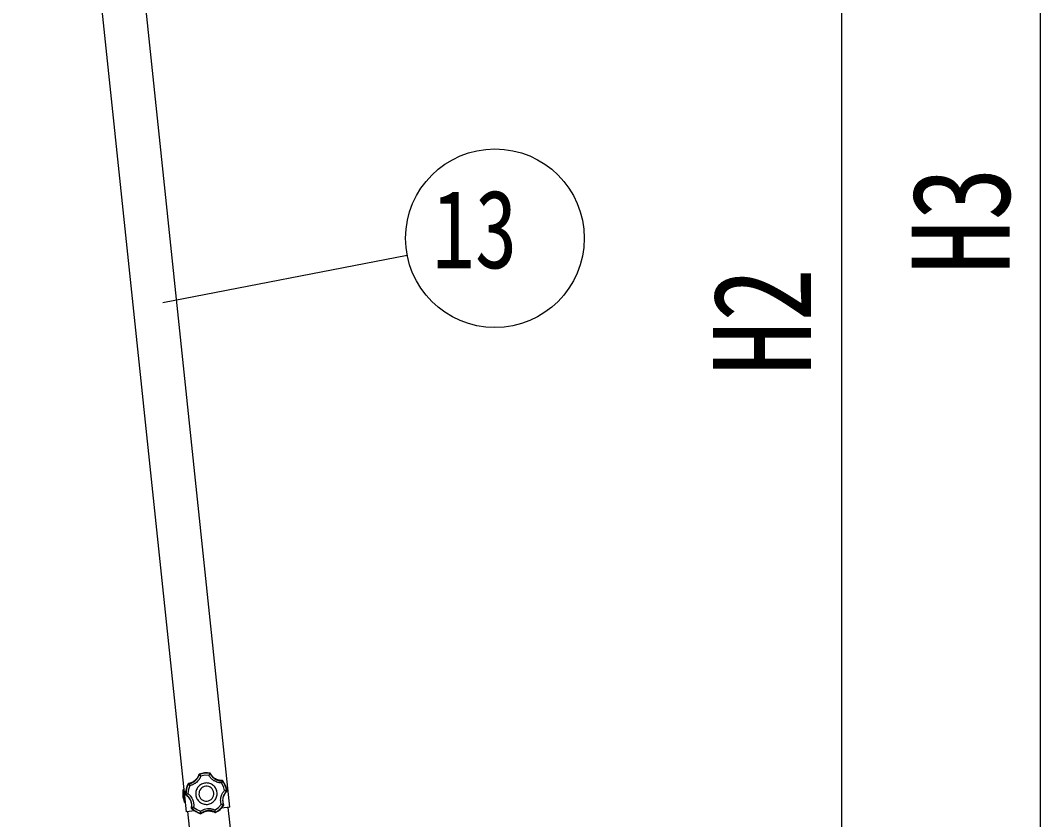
# Model space of a CAD drawing. Units: millimetres, scale not verified. Extents: x -12615 to 12615, y -8910 to 8910.
# Drawn here: x -8450 to -7422, y -3720 to -2915 of the extents above; entities that cross this region are included whole.
import ezdxf
from ezdxf.enums import TextEntityAlignment as Align

# ---------------------------------------------------------------- set-up
doc = ezdxf.new("R2010")
doc.units = ezdxf.units.MM
doc.header["$LTSCALE"] = 40
for name, color, linetype in [('0-4_YKK_13', 4, 'Continuous'), ('0-5_YKK_A1', 4, 'Continuous'), ('0-6_YKK_D', 6, 'Continuous')]:
    doc.layers.add(name, color=color, linetype=linetype)
doc.styles.add('ＭＳ ゴシック', font='')
doc.styles.get('ＭＳ ゴシック').set_extended_font_data('MS Gothic')

msp = doc.modelspace()

# ---------------------------------------------------------------- linework, layer by layer
at = {"layer": '0-4_YKK_13'}
for p, q in [((-8269.77, -3674.52), (-8270.08, -3674.86)), ((-8269.77, -3674.52), (-8270.08, -3674.86)), ((-8269.84, -3675.16), (-8270.08, -3674.86)), ((-8269.53, -3674.83), (-8269.84, -3675.16)), ((-8269.53, -3674.83), (-8269.84, -3675.16)), ((-8269.77, -3674.52), (-8269.53, -3674.83)), ((-8258.88, -3673.89), (-8258.7, -3673.55)), ((-8258.51, -3674.17), (-8258.88, -3673.89)), ((-8258.51, -3674.17), (-8258.88, -3673.9)), ((-8258.34, -3673.83), (-8258.7, -3673.55)), ((-8258.34, -3673.83), (-8258.7, -3673.55)), ((-8258.34, -3673.83), (-8258.51, -3674.17)), ((-8285.76, -3689.72), (-8285.05, -3689.66)), ((-8285.76, -3689.72), (-8285.2, -3696.2)), ((-8285.05, -3689.66), (-8283.92, -3702.61)), ((-8280.57, -3683.98), (-8280.95, -3684.24)), ((-8280.57, -3683.98), (-8280.95, -3684.24)), ((-8280.68, -3684.52), (-8280.95, -3684.24)), ((-8280.3, -3684.26), (-8280.68, -3684.52)), ((-8280.3, -3684.26), (-8280.68, -3684.52)), ((-8280.57, -3683.98), (-8280.3, -3684.26)), ((-8246.63, -3681.31), (-8246.41, -3680.99)), ((-8246.22, -3681.5), (-8246.63, -3681.31)), ((-8246.22, -3681.5), (-8246.63, -3681.31)), ((-8246, -3681.18), (-8246.41, -3680.99)), ((-8246, -3681.18), (-8246.41, -3680.99)), ((-8246, -3681.18), (-8246.22, -3681.5)), ((-8284.63, -3702.67), (-8285.2, -3696.2)), ((-8283.45, -3695.07), (-8283.09, -3694.94)), ((-8283.45, -3695.07), (-8283.22, -3695.47)), ((-8283.45, -3695.07), (-8283.23, -3695.47)), ((-8282.86, -3695.34), (-8283.22, -3695.47)), ((-8283.09, -3694.94), (-8282.86, -3695.34)), ((-8283.08, -3694.94), (-8282.86, -3695.34)), ((-8242.19, -3691.78), (-8242.04, -3691.35)), ((-8242.19, -3691.78), (-8242.04, -3691.35)), ((-8241.81, -3691.84), (-8242.19, -3691.78)), ((-8242.04, -3691.35), (-8241.66, -3691.41)), ((-8241.81, -3691.84), (-8241.66, -3691.41)), ((-8241.81, -3691.84), (-8241.66, -3691.41)), ((-8284.63, -3702.67), (-8283.92, -3702.61)), ((-8277.79, -3708.27), (-8277.44, -3708.1)), ((-8277.79, -3708.27), (-8277.66, -3708.71)), ((-8277.79, -3708.27), (-8277.66, -3708.71)), ((-8277.31, -3708.54), (-8277.66, -3708.71)), ((-8277.44, -3708.1), (-8277.31, -3708.54)), ((-8277.44, -3708.1), (-8277.31, -3708.54)), ((-8245.36, -3705.74), (-8245.31, -3705.28)), ((-8245.36, -3705.74), (-8245.31, -3705.29)), ((-8244.99, -3705.85), (-8245.36, -3705.74)), ((-8245.31, -3705.29), (-8244.94, -3705.4)), ((-8244.99, -3705.85), (-8244.94, -3705.4)), ((-8244.99, -3705.85), (-8244.94, -3705.4)), ((-8268.15, -3714.04), (-8267.7, -3713.95)), ((-8268.15, -3714.04), (-8267.7, -3713.95)), ((-8268.14, -3714.43), (-8268.15, -3714.04)), ((-8268.14, -3714.43), (-8267.69, -3714.34)), ((-8268.14, -3714.43), (-8267.69, -3714.34)), ((-8267.7, -3713.95), (-8267.69, -3714.34)), ((-8253.89, -3712.74), (-8253.43, -3712.75)), ((-8253.83, -3713.13), (-8253.89, -3712.75)), ((-8253.89, -3712.75), (-8253.43, -3712.76)), ((-8253.83, -3713.13), (-8253.37, -3713.14)), ((-8253.83, -3713.13), (-8253.37, -3713.14)), ((-8253.43, -3712.76), (-8253.37, -3713.14))]:
    msp.add_line(p, q, dxfattribs=at)
for points in [[(-8270.08, -3674.86), (-8270.27, -3675.5), (-8270.5, -3676.13), (-8270.73, -3676.67), (-8270.87, -3676.98), (-8271.02, -3677.28), (-8271.17, -3677.57), (-8271.34, -3677.87), (-8271.51, -3678.16), (-8272.13, -3679.05), (-8272.98, -3680.08), (-8273.94, -3681.01), (-8275, -3681.83), (-8276.13, -3682.53), (-8277.1, -3683.02), (-8277.41, -3683.15), (-8277.72, -3683.27), (-8278.04, -3683.39), (-8278.36, -3683.49), (-8278.68, -3683.59), (-8279.25, -3683.74), (-8279.91, -3683.88), (-8280.57, -3683.98)], [(-8280.3, -3684.26), (-8279.65, -3684.15), (-8279, -3684.02), (-8278.42, -3683.87), (-8278.11, -3683.77), (-8277.79, -3683.66), (-8277.48, -3683.55), (-8277.17, -3683.43), (-8276.87, -3683.3), (-8276.37, -3683.07), (-8275.79, -3682.76), (-8275.23, -3682.43), (-8274.93, -3682.23), (-8274.65, -3682.04), (-8274.39, -3681.85), (-8274.12, -3681.64), (-8273.87, -3681.43), (-8273.37, -3680.99), (-8272.46, -3680.05), (-8271.65, -3679.01), (-8271.13, -3678.2), (-8270.81, -3677.62), (-8270.52, -3677.03), (-8270.26, -3676.42), (-8270.03, -3675.8), (-8269.84, -3675.16)], [(-8269.84, -3675.16), (-8269.8, -3675.19), (-8269.73, -3675.25), (-8269.61, -3675.33), (-8269.46, -3675.44), (-8269.29, -3675.57), (-8269.09, -3675.73), (-8268.87, -3675.89), (-8268.63, -3676.08), (-8268.39, -3676.27), (-8268.15, -3676.47), (-8268.39, -3677.13), (-8268.65, -3677.77), (-8268.92, -3678.33), (-8269.08, -3678.63), (-8269.24, -3678.94), (-8269.42, -3679.24), (-8269.6, -3679.54), (-8269.79, -3679.83), (-8270.39, -3680.68), (-8271.28, -3681.73), (-8272.27, -3682.7), (-8272.62, -3683), (-8272.89, -3683.22), (-8273.17, -3683.44), (-8273.45, -3683.64), (-8273.73, -3683.84), (-8274.12, -3684.09), (-8274.71, -3684.45), (-8275.31, -3684.78), (-8275.93, -3685.08), (-8276.57, -3685.34), (-8277.22, -3685.58), (-8277.89, -3685.79), (-8278.56, -3685.97), (-8279.24, -3686.12)], [(-8258.7, -3673.55), (-8261.5, -3673.23), (-8264.3, -3673.29), (-8267.07, -3673.72), (-8269.77, -3674.52)], [(-8258.7, -3673.55), (-8261.5, -3673.23), (-8264.3, -3673.29), (-8267.07, -3673.72), (-8269.77, -3674.52)], [(-8258.88, -3673.9), (-8261.57, -3673.6), (-8264.27, -3673.66), (-8266.93, -3674.07), (-8269.53, -3674.83)], [(-8269.53, -3674.83), (-8269.5, -3674.86), (-8269.44, -3674.93), (-8269.34, -3675.04), (-8269.22, -3675.18), (-8269.07, -3675.35), (-8268.91, -3675.54), (-8268.73, -3675.75), (-8268.54, -3675.98), (-8268.35, -3676.22), (-8268.15, -3676.47)], [(-8259.96, -3675.75), (-8264.09, -3675.65), (-8268.15, -3676.47)], [(-8258.88, -3673.9), (-8258.9, -3673.93), (-8258.95, -3674.01), (-8259.03, -3674.14), (-8259.12, -3674.3), (-8259.24, -3674.49), (-8259.37, -3674.71), (-8259.5, -3674.95), (-8259.65, -3675.21), (-8259.8, -3675.48), (-8259.96, -3675.75)], [(-8258.51, -3674.17), (-8258.54, -3674.2), (-8258.61, -3674.27), (-8258.71, -3674.38), (-8258.84, -3674.51), (-8258.99, -3674.67), (-8259.16, -3674.86), (-8259.35, -3675.06), (-8259.54, -3675.28), (-8259.75, -3675.51), (-8259.96, -3675.75)], [(-8246.63, -3681.31), (-8246.65, -3681.35), (-8246.67, -3681.44), (-8246.72, -3681.58), (-8246.78, -3681.76), (-8246.85, -3681.97), (-8246.93, -3682.2), (-8247.03, -3682.46), (-8247.13, -3682.74), (-8247.24, -3683.03), (-8247.35, -3683.33), (-8248.06, -3683.3), (-8248.76, -3683.24), (-8249.45, -3683.15), (-8250.15, -3683.03), (-8250.83, -3682.87), (-8251.84, -3682.57), (-8253.13, -3682.06), (-8254.37, -3681.43), (-8254.9, -3681.12), (-8255.2, -3680.93), (-8255.49, -3680.73), (-8255.77, -3680.53), (-8256.05, -3680.32), (-8256.4, -3680.05), (-8256.92, -3679.59), (-8257.43, -3679.11), (-8257.91, -3678.61), (-8258.37, -3678.08), (-8258.81, -3677.53), (-8259.22, -3676.96), (-8259.6, -3676.36), (-8259.96, -3675.75)], [(-8258.51, -3674.17), (-8258.21, -3674.77), (-8257.88, -3675.34), (-8257.52, -3675.9), (-8257.13, -3676.43), (-8256.71, -3676.95), (-8256.27, -3677.44), (-8255.8, -3677.9), (-8255.31, -3678.34), (-8254.97, -3678.62), (-8254.71, -3678.82), (-8254.45, -3679.02), (-8254.17, -3679.2), (-8253.89, -3679.39), (-8253.52, -3679.61), (-8252.35, -3680.22), (-8251.13, -3680.69), (-8250.18, -3680.97), (-8249.85, -3681.04), (-8249.53, -3681.11), (-8249.2, -3681.16), (-8248.87, -3681.21), (-8248.54, -3681.25), (-8247.96, -3681.3), (-8247.3, -3681.32), (-8246.63, -3681.31)], [(-8246.41, -3680.99), (-8247.09, -3681.01), (-8247.76, -3680.99), (-8248.34, -3680.94), (-8248.67, -3680.9), (-8249.01, -3680.85), (-8249.34, -3680.79), (-8249.67, -3680.72), (-8249.99, -3680.65), (-8251.04, -3680.34), (-8252.27, -3679.85), (-8253.46, -3679.22), (-8254.57, -3678.47), (-8255.58, -3677.61), (-8256.34, -3676.83), (-8256.56, -3676.58), (-8256.78, -3676.32), (-8256.99, -3676.05), (-8257.18, -3675.78), (-8257.38, -3675.51), (-8257.7, -3675.01), (-8258.03, -3674.43), (-8258.34, -3673.83)], [(-8280.95, -3684.24), (-8282.12, -3686.8), (-8282.93, -3689.49), (-8283.38, -3692.25), (-8283.45, -3695.07)], [(-8280.95, -3684.24), (-8282.12, -3686.8), (-8282.93, -3689.49), (-8283.38, -3692.25), (-8283.45, -3695.07)], [(-8280.68, -3684.52), (-8281.79, -3686.99), (-8282.57, -3689.57), (-8283, -3692.23), (-8283.08, -3694.94)], [(-8280.68, -3684.52), (-8280.67, -3684.53), (-8280.65, -3684.55), (-8280.63, -3684.58), (-8280.6, -3684.61), (-8280.56, -3684.66), (-8280.52, -3684.71), (-8280.47, -3684.76), (-8280.41, -3684.83), (-8280.35, -3684.9), (-8280.29, -3684.97), (-8280.21, -3685.07), (-8280.05, -3685.24), (-8279.88, -3685.44), (-8279.73, -3685.59), (-8279.64, -3685.69), (-8279.54, -3685.8), (-8279.44, -3685.91), (-8279.34, -3686.01), (-8279.24, -3686.12), (-8280.62, -3690.02), (-8281.09, -3694.13)], [(-8280.3, -3684.26), (-8280.3, -3684.27), (-8280.28, -3684.29), (-8280.27, -3684.32), (-8280.25, -3684.37), (-8280.22, -3684.42), (-8280.19, -3684.47), (-8280.15, -3684.54), (-8280.11, -3684.61), (-8280.07, -3684.7), (-8280.02, -3684.78), (-8279.96, -3684.89), (-8279.84, -3685.1), (-8279.72, -3685.32), (-8279.61, -3685.5), (-8279.54, -3685.62), (-8279.47, -3685.74), (-8279.4, -3685.87), (-8279.32, -3685.99), (-8279.24, -3686.12)], [(-8251.71, -3693.27), (-8251.86, -3692.17), (-8252.12, -3691.12), (-8252.48, -3690.11), (-8252.92, -3689.16), (-8253.46, -3688.26), (-8254.08, -3687.42), (-8254.77, -3686.64), (-8255.53, -3685.94), (-8256.35, -3685.31), (-8257.23, -3684.77), (-8258.17, -3684.3), (-8259.15, -3683.93), (-8260.17, -3683.66), (-8261.22, -3683.48), (-8262.3, -3683.41), (-8263.41, -3683.46), (-8264.5, -3683.61), (-8265.56, -3683.86), (-8266.56, -3684.22), (-8267.52, -3684.67), (-8268.42, -3685.2), (-8269.26, -3685.82), (-8270.04, -3686.51), (-8270.74, -3687.27), (-8271.37, -3688.1), (-8271.91, -3688.98), (-8272.37, -3689.91), (-8272.74, -3690.89), (-8273.02, -3691.91), (-8273.19, -3692.96), (-8273.26, -3694.05), (-8273.22, -3695.15), (-8273.07, -3696.25), (-8272.81, -3697.3), (-8272.46, -3698.31), (-8272.01, -3699.26), (-8271.48, -3700.16), (-8270.86, -3701), (-8270.17, -3701.78)], [(-8245.31, -3705.28), (-8245.35, -3705.29), (-8245.45, -3705.29), (-8245.59, -3705.28), (-8245.77, -3705.28), (-8246, -3705.28), (-8246.25, -3705.27), (-8246.52, -3705.27), (-8246.82, -3705.26), (-8247.13, -3705.24), (-8247.45, -3705.22), (-8247.64, -3704.55), (-8247.8, -3703.86), (-8247.93, -3703.17), (-8248.02, -3702.47), (-8248.08, -3701.77), (-8248.11, -3700.72), (-8248.03, -3699.34), (-8247.81, -3697.96), (-8247.68, -3697.36), (-8247.59, -3697.02), (-8247.49, -3696.68), (-8247.39, -3696.35), (-8247.27, -3696.02), (-8247.12, -3695.61), (-8246.85, -3694.96), (-8246.55, -3694.34), (-8246.22, -3693.72), (-8245.86, -3693.12), (-8245.47, -3692.53), (-8245.06, -3691.97), (-8244.61, -3691.42), (-8244.14, -3690.9)], [(-8246.22, -3681.5), (-8246.24, -3681.54), (-8246.29, -3681.63), (-8246.36, -3681.75), (-8246.46, -3681.91), (-8246.57, -3682.1), (-8246.7, -3682.31), (-8246.85, -3682.55), (-8247.01, -3682.8), (-8247.18, -3683.06), (-8247.35, -3683.33)], [(-8244.14, -3690.9), (-8245.32, -3686.93), (-8247.35, -3683.33)], [(-8242.04, -3691.35), (-8242.59, -3688.69), (-8243.48, -3686.15), (-8244.69, -3683.74), (-8246.22, -3681.5)], [(-8241.65, -3691.41), (-8242.22, -3688.65), (-8243.14, -3686), (-8244.4, -3683.5), (-8246, -3681.18)], [(-8241.66, -3691.41), (-8242.22, -3688.65), (-8243.14, -3686), (-8244.4, -3683.5), (-8246, -3681.18)], [(-8242.04, -3691.35), (-8242.08, -3691.33), (-8242.17, -3691.31), (-8242.31, -3691.28), (-8242.5, -3691.24), (-8242.71, -3691.19), (-8242.96, -3691.13), (-8243.23, -3691.08), (-8243.52, -3691.02), (-8243.83, -3690.96), (-8244.14, -3690.9)], [(-8242.19, -3691.78), (-8242.23, -3691.76), (-8242.31, -3691.72), (-8242.44, -3691.66), (-8242.61, -3691.58), (-8242.81, -3691.48), (-8243.04, -3691.38), (-8243.29, -3691.26), (-8243.56, -3691.14), (-8243.85, -3691.02), (-8244.14, -3690.9)], [(-8283.23, -3695.47), (-8282.67, -3695.85), (-8282.14, -3696.26), (-8281.7, -3696.64), (-8281.45, -3696.87), (-8281.21, -3697.11), (-8280.98, -3697.35), (-8280.75, -3697.6), (-8280.53, -3697.85), (-8279.87, -3698.71), (-8279.16, -3699.84), (-8278.57, -3701.04), (-8278.11, -3702.3), (-8277.79, -3703.59), (-8277.64, -3704.67), (-8277.61, -3705), (-8277.59, -3705.34), (-8277.57, -3705.68), (-8277.57, -3706.01), (-8277.58, -3706.35), (-8277.61, -3706.93), (-8277.68, -3707.6), (-8277.79, -3708.27)], [(-8283.08, -3694.94), (-8283.04, -3694.92), (-8282.96, -3694.88), (-8282.82, -3694.82), (-8282.65, -3694.75), (-8282.45, -3694.66), (-8282.21, -3694.57), (-8281.96, -3694.46), (-8281.68, -3694.35), (-8281.39, -3694.24), (-8281.09, -3694.13)], [(-8282.86, -3695.34), (-8282.82, -3695.31), (-8282.75, -3695.25), (-8282.63, -3695.17), (-8282.48, -3695.06), (-8282.3, -3694.94), (-8282.09, -3694.79), (-8281.87, -3694.64), (-8281.62, -3694.47), (-8281.36, -3694.3), (-8281.09, -3694.13), (-8280.54, -3694.56), (-8280.02, -3695.01), (-8279.57, -3695.44), (-8279.32, -3695.68), (-8279.08, -3695.94), (-8278.85, -3696.19), (-8278.62, -3696.46), (-8278.4, -3696.73), (-8277.78, -3697.57), (-8277.06, -3698.74), (-8276.44, -3699.98), (-8276.26, -3700.41), (-8276.14, -3700.73), (-8276.02, -3701.06), (-8275.91, -3701.39), (-8275.81, -3701.72), (-8275.69, -3702.16), (-8275.53, -3702.83), (-8275.41, -3703.51), (-8275.32, -3704.19), (-8275.26, -3704.88), (-8275.23, -3705.57), (-8275.24, -3706.27), (-8275.28, -3706.97), (-8275.35, -3707.67)], [(-8277.44, -3708.1), (-8277.34, -3707.44), (-8277.27, -3706.78), (-8277.24, -3706.19), (-8277.23, -3705.86), (-8277.23, -3705.52), (-8277.25, -3705.19), (-8277.27, -3704.86), (-8277.29, -3704.54), (-8277.36, -3703.99), (-8277.47, -3703.35), (-8277.62, -3702.71), (-8277.71, -3702.36), (-8277.81, -3702.04), (-8277.91, -3701.73), (-8278.02, -3701.41), (-8278.14, -3701.1), (-8278.41, -3700.5), (-8279.02, -3699.33), (-8279.76, -3698.24), (-8280.37, -3697.5), (-8280.82, -3697.02), (-8281.3, -3696.56), (-8281.79, -3696.12), (-8282.32, -3695.72), (-8282.86, -3695.34)], [(-8270.17, -3701.78), (-8269.41, -3702.48), (-8268.58, -3703.11), (-8267.7, -3703.65), (-8266.77, -3704.12), (-8265.79, -3704.49), (-8264.77, -3704.76), (-8263.71, -3704.94), (-8262.63, -3705.01), (-8261.53, -3704.97), (-8260.43, -3704.81), (-8259.38, -3704.56), (-8258.37, -3704.2), (-8257.41, -3703.75), (-8256.51, -3703.22), (-8255.67, -3702.6), (-8254.9, -3701.91), (-8254.2, -3701.15), (-8253.57, -3700.33), (-8253.02, -3699.44), (-8252.56, -3698.51), (-8252.19, -3697.53), (-8251.92, -3696.51), (-8251.74, -3695.46), (-8251.67, -3694.37), (-8251.71, -3693.27)], [(-8242.19, -3691.78), (-8242.66, -3692.25), (-8243.1, -3692.74), (-8243.52, -3693.26), (-8243.91, -3693.79), (-8244.27, -3694.35), (-8244.6, -3694.92), (-8244.9, -3695.51), (-8245.16, -3696.11), (-8245.32, -3696.52), (-8245.43, -3696.83), (-8245.54, -3697.14), (-8245.63, -3697.46), (-8245.72, -3697.78), (-8245.82, -3698.21), (-8246.03, -3699.51), (-8246.11, -3700.82), (-8246.07, -3701.81), (-8246.04, -3702.14), (-8246.01, -3702.47), (-8245.96, -3702.8), (-8245.9, -3703.12), (-8245.84, -3703.45), (-8245.71, -3704.02), (-8245.52, -3704.66), (-8245.31, -3705.29)], [(-8244.94, -3705.4), (-8245.16, -3704.76), (-8245.34, -3704.12), (-8245.48, -3703.54), (-8245.54, -3703.22), (-8245.6, -3702.88), (-8245.65, -3702.55), (-8245.68, -3702.22), (-8245.71, -3701.88), (-8245.75, -3700.8), (-8245.66, -3699.47), (-8245.43, -3698.15), (-8245.06, -3696.86), (-8244.55, -3695.63), (-8244.05, -3694.67), (-8243.88, -3694.38), (-8243.69, -3694.09), (-8243.51, -3693.81), (-8243.31, -3693.54), (-8243.11, -3693.27), (-8242.74, -3692.82), (-8242.29, -3692.32), (-8241.81, -3691.84)], [(-8277.66, -3708.71), (-8275.59, -3710.61), (-8273.28, -3712.21), (-8270.79, -3713.49), (-8268.14, -3714.43)], [(-8277.66, -3708.71), (-8275.58, -3710.61), (-8273.28, -3712.21), (-8270.79, -3713.49), (-8268.14, -3714.43)], [(-8277.44, -3708.1), (-8277.4, -3708.09), (-8277.31, -3708.07), (-8277.17, -3708.05), (-8276.99, -3708.01), (-8276.77, -3707.97), (-8276.52, -3707.92), (-8276.25, -3707.87), (-8275.96, -3707.8), (-8275.66, -3707.74), (-8275.35, -3707.67)], [(-8277.31, -3708.54), (-8277.27, -3708.52), (-8277.18, -3708.48), (-8277.05, -3708.43), (-8276.88, -3708.36), (-8276.67, -3708.27), (-8276.44, -3708.17), (-8276.19, -3708.05), (-8275.92, -3707.93), (-8275.64, -3707.8), (-8275.35, -3707.67)], [(-8277.31, -3708.54), (-8275.31, -3710.36), (-8273.09, -3711.89), (-8270.7, -3713.13), (-8268.15, -3714.04)], [(-8275.35, -3707.67), (-8272.06, -3710.18), (-8268.3, -3711.9)], [(-8267.7, -3713.95), (-8267.71, -3713.91), (-8267.74, -3713.82), (-8267.78, -3713.68), (-8267.84, -3713.51), (-8267.91, -3713.3), (-8267.98, -3713.06), (-8268.06, -3712.79), (-8268.14, -3712.5), (-8268.22, -3712.21), (-8268.3, -3711.9), (-8267.72, -3711.51), (-8267.11, -3711.14), (-8266.5, -3710.81), (-8265.86, -3710.5), (-8265.21, -3710.23), (-8264.23, -3709.88), (-8262.88, -3709.53), (-8261.51, -3709.31), (-8260.9, -3709.25), (-8260.54, -3709.23), (-8260.19, -3709.22), (-8259.84, -3709.21), (-8259.49, -3709.22), (-8259.05, -3709.24), (-8258.36, -3709.3), (-8257.67, -3709.38), (-8256.98, -3709.51), (-8256.3, -3709.66), (-8255.62, -3709.85), (-8254.95, -3710.08), (-8254.3, -3710.33), (-8253.65, -3710.62)], [(-8253.89, -3712.75), (-8254.48, -3712.44), (-8255.09, -3712.17), (-8255.71, -3711.93), (-8256.34, -3711.73), (-8256.98, -3711.56), (-8257.62, -3711.42), (-8258.27, -3711.32), (-8258.93, -3711.25), (-8259.37, -3711.23), (-8259.7, -3711.22), (-8260.03, -3711.22), (-8260.36, -3711.23), (-8260.69, -3711.24), (-8261.13, -3711.28), (-8262.43, -3711.48), (-8263.7, -3711.81), (-8264.63, -3712.15), (-8264.93, -3712.28), (-8265.24, -3712.42), (-8265.53, -3712.56), (-8265.83, -3712.72), (-8266.12, -3712.88), (-8266.62, -3713.18), (-8267.17, -3713.55), (-8267.7, -3713.95)], [(-8267.69, -3714.34), (-8267.15, -3713.93), (-8266.6, -3713.56), (-8266.1, -3713.25), (-8265.8, -3713.09), (-8265.5, -3712.93), (-8265.2, -3712.79), (-8264.9, -3712.65), (-8264.59, -3712.52), (-8263.56, -3712.15), (-8262.27, -3711.82), (-8260.95, -3711.63), (-8259.61, -3711.59), (-8258.28, -3711.69), (-8257.21, -3711.87), (-8256.88, -3711.94), (-8256.55, -3712.03), (-8256.23, -3712.12), (-8255.91, -3712.22), (-8255.59, -3712.33), (-8255.05, -3712.54), (-8254.43, -3712.82), (-8253.83, -3713.13)], [(-8253.89, -3712.74), (-8253.88, -3712.7), (-8253.87, -3712.61), (-8253.85, -3712.47), (-8253.83, -3712.28), (-8253.8, -3712.06), (-8253.77, -3711.81), (-8253.74, -3711.54), (-8253.71, -3711.24), (-8253.68, -3710.93), (-8253.65, -3710.62)], [(-8253.65, -3710.62), (-8250.25, -3708.27), (-8247.45, -3705.22)], [(-8253.43, -3712.75), (-8253.43, -3712.71), (-8253.44, -3712.62), (-8253.45, -3712.47), (-8253.47, -3712.29), (-8253.49, -3712.06), (-8253.51, -3711.81), (-8253.54, -3711.54), (-8253.57, -3711.24), (-8253.61, -3710.93), (-8253.65, -3710.62)], [(-8253.43, -3712.75), (-8251.08, -3711.41), (-8248.93, -3709.78), (-8247.02, -3707.88), (-8245.36, -3705.74)], [(-8253.37, -3713.14), (-8250.92, -3711.75), (-8248.69, -3710.06), (-8246.7, -3708.08), (-8244.99, -3705.85)], [(-8253.37, -3713.14), (-8250.92, -3711.75), (-8248.69, -3710.06), (-8246.7, -3708.08), (-8244.99, -3705.85)], [(-8245.36, -3705.74), (-8245.41, -3705.73), (-8245.5, -3705.71), (-8245.64, -3705.68), (-8245.82, -3705.64), (-8246.04, -3705.59), (-8246.28, -3705.53), (-8246.55, -3705.46), (-8246.84, -3705.39), (-8247.14, -3705.31), (-8247.45, -3705.22)], [(-8268.15, -3714.04), (-8268.15, -3714), (-8268.16, -3713.9), (-8268.17, -3713.76), (-8268.19, -3713.57), (-8268.21, -3713.35), (-8268.23, -3713.1), (-8268.25, -3712.82), (-8268.27, -3712.53), (-8268.29, -3712.22), (-8268.3, -3711.9)]]:
    msp.add_lwpolyline(points, dxfattribs=at)
msp.add_lwpolyline([(-8254.99, -3693.56), (-8255.28, -3692.06), (-8255.84, -3690.7), (-8256.64, -3689.49), (-8257.64, -3688.46), (-8258.83, -3687.65), (-8260.16, -3687.07), (-8261.6, -3686.76), (-8263.12, -3686.74), (-8264.61, -3687.02), (-8265.98, -3687.58), (-8267.19, -3688.38), (-8268.22, -3689.39), (-8269.03, -3690.57), (-8269.61, -3691.9), (-8269.92, -3693.34), (-8269.94, -3694.86), (-8269.66, -3696.36), (-8269.1, -3697.72), (-8268.3, -3698.93), (-8267.29, -3699.96), (-8266.1, -3700.77), (-8264.77, -3701.35), (-8263.33, -3701.66), (-8261.81, -3701.68), (-8260.32, -3701.4), (-8258.96, -3700.84), (-8257.75, -3700.04), (-8256.72, -3699.03), (-8255.9, -3697.85), (-8255.33, -3696.52), (-8255.01, -3695.08)], close=True, dxfattribs=at)
msp.add_arc((-8266.35, -3694.55), 20, 166.03443, 203.96557, dxfattribs=at)
at = {"layer": '0-5_YKK_A1'}
for p, q in [((-8238.92, -3707.82), (-8406.16, -2116.59)), ((-8282.67, -3712.42), (-8449.92, -2121.19)), ((-8274.32, -3711.54), (-8282.67, -3712.42)), ((-8238.92, -3707.82), (-8247.27, -3708.7)), ((-8181.84, -4265.25), (-8240.41, -3707.98)), ((-8222.58, -4269.86), (-8281.18, -3712.27))]:
    msp.add_line(p, q, dxfattribs=at)
at = {"layer": '0-6_YKK_D'}
for p, q in [((-7421.76, -4294.5), (-7421.76, -1888.09)), ((-7622.56, -2091.93), (-7622.56, -4294.5)), ((-8306.53, -3199.18), (-8060.07, -3151.6))]:
    msp.add_line(p, q, dxfattribs=at)
msp.add_circle((-7971.7, -3134.55), 90, dxfattribs=at)

# ---------------------------------------------------------------- texts
at = {"layer": '0-6_YKK_D', "style": 'ＭＳ ゴシック', "width": 0.8}
for s, p in [('H3', (-7423.09, -3170.5)), ('H2', (-7623.36, -3272.43))]:
    msp.add_text(s, height=98.97, rotation=90, dxfattribs=at).set_placement(p, align=Align.BOTTOM_LEFT)
msp.add_text('13', height=79.18, dxfattribs=at).set_placement((-8035.06, -3188.55), align=Align.BOTTOM_LEFT)

doc.saveas('drawing.dxf')
